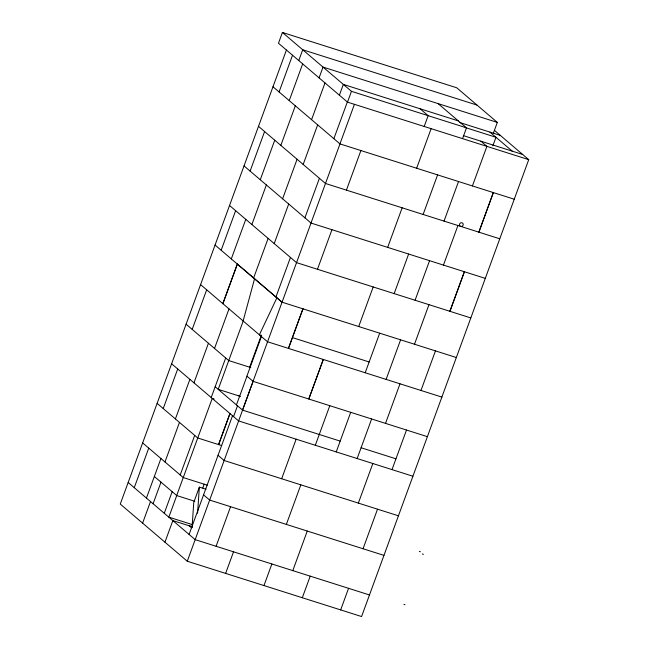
<?xml version="1.0" encoding="UTF-8"?>
<svg xmlns="http://www.w3.org/2000/svg" width="649" height="649" viewBox="0 0 649 649"><rect width="100%" height="100%" fill="white"/><g stroke="black" fill="none" stroke-linecap="round" stroke-linejoin="round"><path stroke-width="0.97" d="M192.055 527.645L193.759 502.399L199.348 487.131L206.058 489.265M197.58 513.245L199.348 487.131M243.124 320.963L254.554 278.794M493.378 133.199L497.329 122.41L456.718 87.769L282.412 32.45L278.47 43.24L347.507 102.128L528.732 159.646L361.582 616.55L187.277 561.231L120.268 504.078L286.436 50.014M134.262 487.683L148.743 448.11M163.224 408.537L177.704 368.965M192.185 329.392L206.674 289.819M221.155 250.246L235.636 210.674M250.116 171.101L264.597 131.528M279.078 91.955L292.529 55.214M298.775 60.56L302.718 49.77L477.023 105.089M231.304 258.91L245.784 219.338M260.265 179.765L274.746 140.192M289.235 100.619L302.677 63.87M146.447 498.075L160.928 458.502M175.408 418.93L189.889 379.357M222.818 303.643L237.299 264.07L281.966 302.174L456.369 357.526M142.61 523.126L150.503 501.539M164.984 461.966L179.473 422.394M193.954 382.821L208.434 343.248M222.915 303.675L237.396 264.102M251.877 224.53L266.358 184.957M280.839 145.384L295.319 105.811M153.107 503.721L161.001 482.142M214.527 348.448L229.008 308.875M319.081 77.88L323.024 67.09L497.329 122.41M164.27 513.254L172.172 491.666M180.219 474.954L194.7 435.382M253.637 277.959L268.126 238.386M282.607 198.813L297.088 159.24M311.569 119.667L325.011 82.918M211.209 397.545L225.69 357.972M243.221 320.995L218.21 389.351L240.252 396.344M164.943 542.175L172.845 520.595L192.177 526.728M274.211 243.578L288.7 204.005M303.18 164.432L317.661 124.859M339.386 95.2L343.329 84.402L458.372 120.917M218.526 444.581L229.9 413.486M202.796 487.983L204.175 484.195M218.664 444.622L230.038 413.527M249.654 367.204L261.377 335.168M261.393 336.547L246.912 376.12L253.102 381.352L187.277 561.231M189.086 534.443L232.529 415.725M236.431 404.919L247.009 376.152M275.93 296.991L290.46 257.434M304.892 217.845L319.422 178.288M333.854 138.699L347.353 101.974M347.507 102.128L351.458 91.331L282.412 32.45M233.551 416.593L237.493 405.803M340.181 441.109L242.523 410.119L311.033 223.061L244.024 165.909M354.427 104.327L339.946 143.9L514.251 199.219M288.407 348.383L302.888 308.81M216.093 546.28L230.573 506.707M288.505 348.416L302.986 308.843M317.466 269.27L331.947 229.697M346.428 190.125L360.909 150.552M225.625 573.4L233.526 551.812M281.658 478.751L296.147 439.178M424.195 126.466L428.145 115.676L420.025 108.748M263.973 585.568L271.874 563.981M286.355 524.408L300.836 484.835M315.317 445.263L329.797 405.69M358.71 326.528L373.191 286.955M387.672 247.383L402.153 207.81M416.642 168.237L431.123 128.664M292.788 570.625L307.269 531.052M336.231 451.907L350.711 412.334M365.192 372.761L379.681 333.188M394.162 293.616L408.643 254.035M423.124 214.462L437.604 174.889M462.542 138.643L466.493 127.845L438.067 103.597M302.32 597.737L310.214 576.158M357.145 458.543L371.634 418.97M386.114 379.397L400.595 339.825M415.076 300.252L429.557 260.679M444.038 221.106L458.519 181.533M385.522 423.383L400.003 383.81M414.492 344.23L428.973 304.657M443.454 265.084L457.934 225.511M472.415 185.939L486.896 146.366L480.804 141.174M358.353 503.097L372.834 463.524M492.883 145.774L495.982 137.288L465.211 127.52M449.887 311.301L464.368 271.728M478.848 232.155L493.329 192.583L478.897 232.172M340.668 609.914L348.562 588.327M363.042 548.754L377.523 509.181M392.012 469.608L406.493 430.036M420.974 390.463L435.455 350.89M449.935 311.317L464.416 271.744M276.896 297.842L259.365 334.819L261.271 335.419M459.67 122.507L500.355 135.414M351.458 91.331L466.493 127.845M463.491 135.682L522.688 154.462M499.762 238.791L325.465 183.472L258.505 126.336M485.282 278.364L310.985 223.045L339.995 143.916L272.986 86.763M470.801 317.937L296.504 262.618L229.543 205.482M292.456 337.626L369.143 361.964M441.888 397.099L267.485 341.747L200.582 284.627M250.79 367.569L228.74 360.568L186.101 324.2M253.005 381.32L427.407 436.672M214.129 399.013L212.223 398.413L176.682 495.544L194.805 501.296M361.095 447.753L395.955 458.811M412.926 476.244L238.621 420.925L171.612 363.773M221.715 445.587L197.742 437.986L157.131 403.345M398.445 515.817L224.14 460.498L218.048 455.298M419.327 551.415L420.374 551.747M207.226 485.16L183.261 477.559L142.65 442.918M422.369 554.011L423.416 554.343M383.965 555.39L209.659 500.071L203.567 494.871M192.607 524.692L168.837 517.148L176.739 495.56L154.34 476.496M403.938 604.381L404.984 604.714M369.484 594.963L195.179 539.644L128.169 482.491M494.441 130.376L528.732 159.646M489.89 132.096L512.231 151.144M215.062 245.054L282.023 302.191M238.386 395.363L239.927 396.677M215.16 386.747L242.572 410.127M190.271 526.128L191.796 527.426M189.224 525.795L191.512 527.742M323.267 359.449L308.786 399.021L323.316 359.465M461.65 226.428A1.931 1.809 -49.5 0 0 462.786 223.305A1.931 1.809 -49.5 0 0 459.606 224.035A1.931 1.809 -49.5 0 0 461.65 226.428"/></g></svg>
